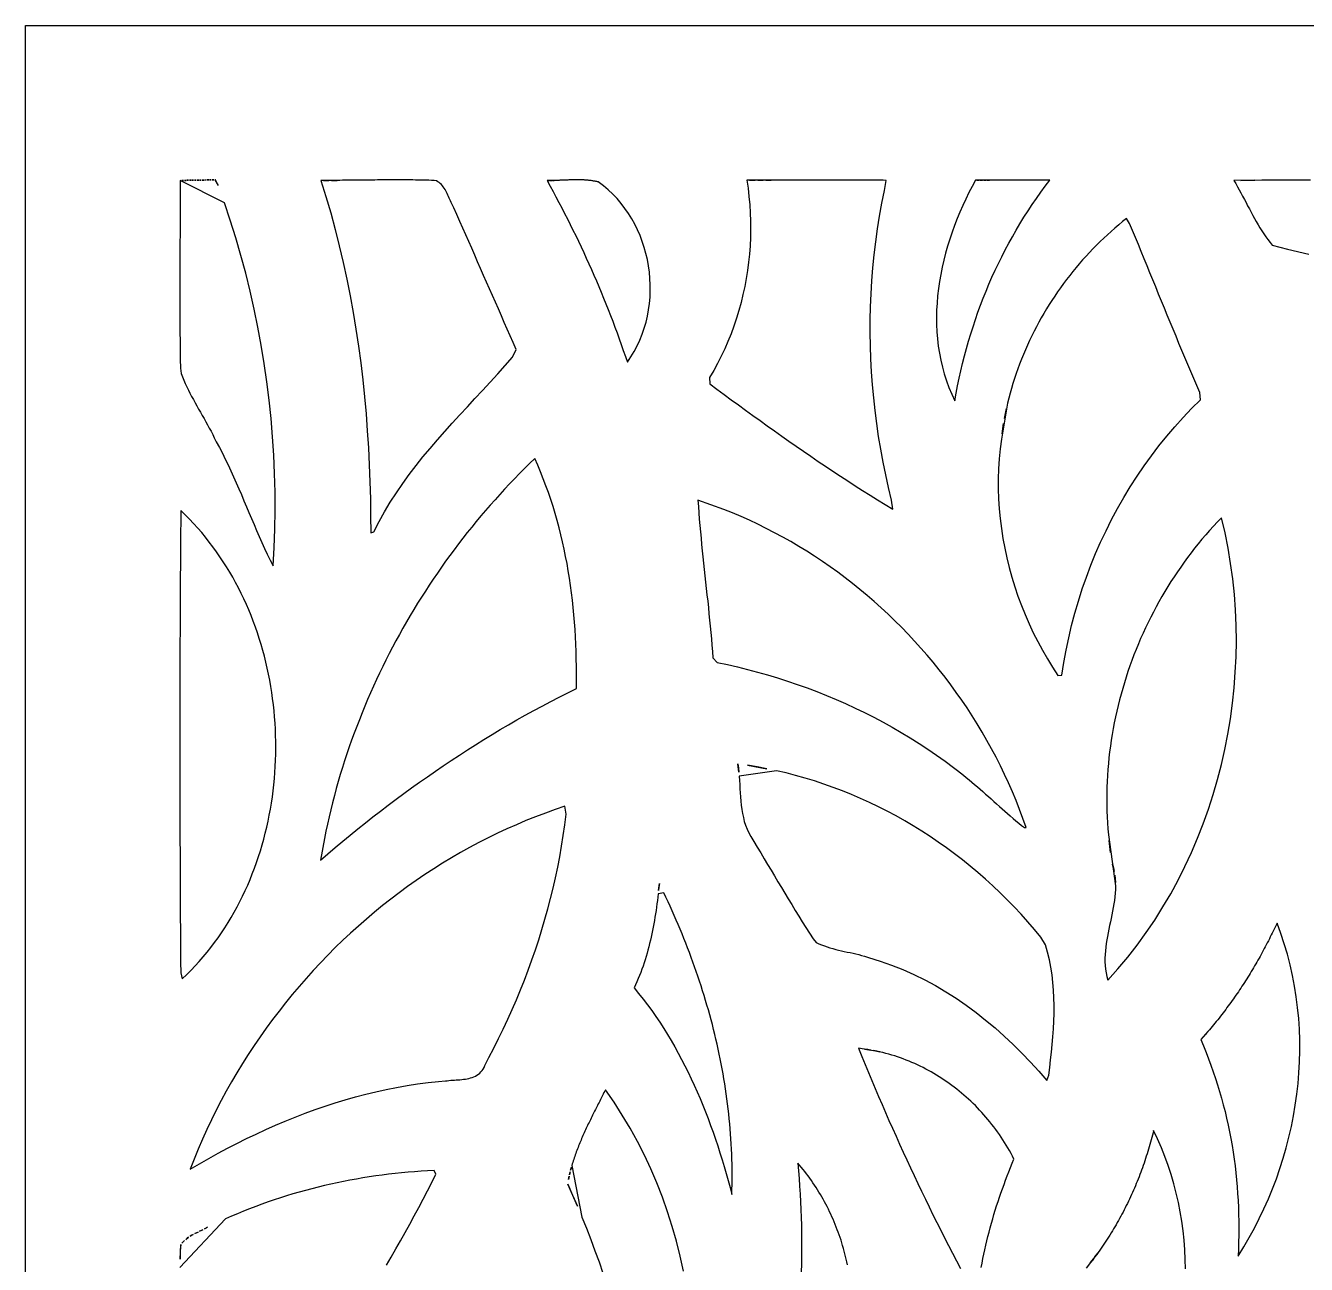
# Model space of a CAD drawing. Header units: metres. Extents: x 0 to 500, y 0 to 1000.
# Drawn here: x 0 to 208.6, y 798.3 to 1000 of the extents above; entities that cross this region are included whole.
import ezdxf

# ---------------------------------------------------------------- set-up
doc = ezdxf.new("R2010")
doc.units = ezdxf.units.M
doc.layers.add('HOLE', color=7, linetype='Continuous')
doc.layers.add('OUTER', color=7, linetype='Continuous')

msp = doc.modelspace()

# ---------------------------------------------------------------- linework, layer by layer
at = {"layer": 'HOLE'}
for points in [[(25.19, 974.79), (25.18, 973.33), (25.18, 971.88), (25.17, 970.43), (25.16, 968.97), (25.15, 967.52), (25.15, 966.06), (25.14, 964.61), (25.13, 963.15), (25.12, 961.7), (25.11, 960.24), (25.11, 958.79), (25.1, 957.33), (25.1, 955.88), (25.1, 954.42), (25.11, 952.97), (25.12, 951.51), (25.13, 950.06), (25.15, 948.6), (25.17, 947.15), (25.19, 945.7), (25.23, 944.24), (25.36, 943.38), (25.56, 942.83), (25.78, 942.28), (26.01, 941.74), (26.25, 941.2), (26.51, 940.67), (26.77, 940.14), (27.04, 939.62), (27.32, 939.1), (27.6, 938.58), (27.89, 938.07), (28.18, 937.56), (28.48, 937.04), (28.77, 936.53), (29.06, 936.02), (29.35, 935.5), (29.64, 934.99), (29.92, 934.47), (30.2, 933.95), (30.47, 933.42), (30.72, 932.89), (31.06, 932.23), (31.56, 931.3), (32.05, 930.36), (32.52, 929.41), (32.98, 928.46), (33.43, 927.5), (33.86, 926.54), (34.29, 925.57), (34.72, 924.6), (35.14, 923.63), (35.55, 922.65), (35.96, 921.67), (36.38, 920.7), (36.79, 919.72), (37.21, 918.75), (37.63, 917.77), (38.05, 916.81), (38.48, 915.84), (38.92, 914.88), (39.37, 913.92), (39.83, 912.97), (40.31, 912.03), (40.48, 915.03), (40.59, 918.03), (40.64, 921.04), (40.63, 924.05), (40.56, 927.05), (40.43, 930.06), (40.24, 933.06), (39.99, 936.05), (39.68, 939.04), (39.31, 942.02), (38.88, 945), (38.39, 947.96), (37.84, 950.91), (37.24, 953.85), (36.57, 956.78), (35.85, 959.69), (35.07, 962.58), (34.23, 965.46), (33.34, 968.32), (32.38, 971.15), (25.19, 974.79)], [(25.73, 974.8), (25.6, 974.79), (25.46, 974.79), (25.73, 974.8)], [(26.14, 974.8), (26.01, 974.8), (25.87, 974.8), (26.14, 974.8)], [(26.55, 974.81), (26.42, 974.81), (26.28, 974.81), (26.55, 974.81)], [(26.96, 974.82), (26.83, 974.81), (26.69, 974.81), (26.96, 974.82)], [(27.37, 974.82), (27.24, 974.82), (27.1, 974.82), (27.37, 974.82)], [(27.79, 974.83), (27.65, 974.83), (27.51, 974.83), (27.79, 974.83)], [(28.2, 974.84), (28.06, 974.84), (27.92, 974.84), (28.2, 974.84)], [(28.61, 974.85), (28.47, 974.85), (28.33, 974.84), (28.61, 974.85)], [(29.02, 974.86), (28.88, 974.85), (28.74, 974.85), (29.02, 974.86)], [(29.43, 974.87), (29.29, 974.86), (29.16, 974.86), (29.43, 974.87)], [(29.84, 974.87), (29.7, 974.87), (29.57, 974.87), (29.84, 974.87)], [(30.25, 974.88), (30.11, 974.88), (29.98, 974.88), (30.25, 974.88)], [(30.66, 974.89), (30.52, 974.89), (30.39, 974.89), (30.66, 974.89)], [(31.37, 973.97), (30.93, 974.9), (30.8, 974.9), (31.37, 973.97)], [(48.09, 974.8), (48.91, 972.16), (49.69, 969.5), (50.42, 966.82), (51.1, 964.14), (51.73, 961.44), (52.31, 958.74), (52.85, 956.02), (53.35, 953.3), (53.8, 950.57), (54.21, 947.83), (54.58, 945.08), (54.91, 942.32), (55.2, 939.57), (55.45, 936.8), (55.66, 934.03), (55.84, 931.26), (55.98, 928.49), (56.09, 925.72), (56.16, 922.94), (56.2, 920.17), (56.21, 917.39), (56.73, 917.59), (57.57, 919.24), (58.46, 920.85), (59.4, 922.41), (60.39, 923.95), (61.42, 925.44), (62.49, 926.91), (63.6, 928.35), (64.73, 929.77), (65.89, 931.16), (67.08, 932.54), (68.28, 933.9), (69.5, 935.26), (70.73, 936.6), (71.96, 937.93), (73.2, 939.27), (74.44, 940.6), (75.67, 941.94), (76.9, 943.28), (78.11, 944.64), (79.3, 946), (79.92, 947.29), (79.44, 948.38), (78.95, 949.48), (78.46, 950.57), (77.97, 951.67), (77.49, 952.76), (77.01, 953.86), (76.52, 954.96), (76.04, 956.05), (75.56, 957.15), (75.07, 958.25), (74.59, 959.34), (74.11, 960.44), (73.63, 961.54), (73.15, 962.64), (72.66, 963.74), (72.18, 964.84), (71.7, 965.93), (71.22, 967.03), (70.73, 968.13), (70.25, 969.23), (69.77, 970.32), (69.65, 970.54), (69.53, 970.76), (69.42, 970.99), (69.31, 971.22), (69.21, 971.46), (69.1, 971.7), (69, 971.93), (68.9, 972.17), (68.79, 972.41), (68.68, 972.64), (68.56, 972.87), (68.44, 973.1), (68.32, 973.32), (68.18, 973.53), (68.04, 973.74), (67.89, 973.93), (67.72, 974.12), (67.55, 974.29), (67.36, 974.45), (67.16, 974.59), (66.94, 974.72), (66.57, 974.77), (66.13, 974.79), (65.69, 974.81), (65.25, 974.82), (64.81, 974.83), (64.37, 974.84), (63.93, 974.85), (63.49, 974.86), (63.05, 974.87), (62.61, 974.87), (62.17, 974.88), (61.73, 974.88), (61.29, 974.88), (60.85, 974.89), (60.41, 974.89), (59.97, 974.89), (59.53, 974.88), (59.09, 974.88), (58.65, 974.88), (58.21, 974.88), (57.77, 974.87), (57.33, 974.87), (56.89, 974.86), (56.45, 974.86), (56.01, 974.85), (55.57, 974.85), (55.13, 974.84), (54.69, 974.84), (54.25, 974.83), (53.81, 974.83), (53.37, 974.82), (52.93, 974.82), (52.49, 974.81), (52.05, 974.81), (51.61, 974.81), (51.17, 974.8), (48.09, 974.8)], [(49.41, 974.8), (48.97, 974.8), (48.53, 974.8), (49.41, 974.8)], [(50.73, 974.8), (50.29, 974.8), (49.85, 974.8), (50.73, 974.8)], [(84.94, 974.76), (85.43, 973.88), (85.91, 972.99), (86.39, 972.11), (86.87, 971.21), (87.34, 970.32), (87.8, 969.42), (88.26, 968.53), (88.71, 967.62), (89.16, 966.72), (89.61, 965.81), (90.04, 964.9), (90.48, 963.99), (90.91, 963.07), (91.33, 962.15), (91.75, 961.23), (92.16, 960.3), (92.56, 959.38), (92.97, 958.45), (93.36, 957.52), (93.75, 956.58), (94.14, 955.65), (94.52, 954.71), (94.89, 953.76), (95.26, 952.82), (95.63, 951.87), (95.98, 950.92), (96.34, 949.97), (96.68, 949.02), (97.03, 948.06), (97.36, 947.1), (97.69, 946.14), (98.02, 945.18), (98.6, 946.05), (99.14, 946.94), (99.62, 947.86), (100.06, 948.79), (100.44, 949.75), (100.78, 950.72), (101.06, 951.71), (101.3, 952.71), (101.48, 953.73), (101.62, 954.74), (101.71, 955.77), (101.76, 956.8), (101.75, 957.82), (101.7, 958.85), (101.61, 959.88), (101.47, 960.89), (101.28, 961.9), (101.05, 962.9), (100.77, 963.89), (100.45, 964.86), (100.08, 965.82), (99.67, 966.75), (99.22, 967.67), (98.73, 968.56), (98.19, 969.42), (97.62, 970.25), (97, 971.06), (96.34, 971.83), (95.64, 972.57), (94.89, 973.26), (94.11, 973.92), (93.29, 974.54), (93.17, 974.57), (93.04, 974.6), (92.91, 974.62), (92.78, 974.65), (92.65, 974.67), (92.52, 974.7), (92.39, 974.72), (92.26, 974.74), (92.13, 974.76), (92, 974.77), (91.87, 974.79), (91.74, 974.8), (91.61, 974.82), (91.48, 974.83), (91.35, 974.84), (91.22, 974.85), (91.09, 974.86), (90.96, 974.87), (90.83, 974.87), (90.7, 974.88), (90.57, 974.88), (90.44, 974.89), (90.31, 974.89), (90.18, 974.89), (90.05, 974.9), (89.92, 974.9), (89.78, 974.9), (89.65, 974.9), (89.52, 974.9), (89.39, 974.89), (89.26, 974.89), (89.13, 974.89), (89, 974.89), (88.87, 974.88), (88.73, 974.88), (88.6, 974.87), (88.47, 974.87), (88.34, 974.86), (88.21, 974.86), (88.08, 974.85), (87.95, 974.85), (87.82, 974.84), (87.68, 974.84), (87.55, 974.83), (87.42, 974.82), (87.29, 974.82), (87.16, 974.81), (87.03, 974.81), (86.9, 974.8), (86.77, 974.8), (86.64, 974.79), (86.51, 974.79), (86.37, 974.78), (86.24, 974.78), (84.94, 974.76)], [(85.33, 974.76), (85.2, 974.76), (85.07, 974.76), (85.33, 974.76)], [(85.72, 974.76), (85.59, 974.76), (85.46, 974.76), (85.72, 974.76)], [(86.11, 974.77), (85.98, 974.77), (85.85, 974.77), (86.11, 974.77)], [(117.47, 974.83), (117.67, 973.51), (117.83, 972.18), (117.95, 970.84), (118.03, 969.5), (118.08, 968.16), (118.09, 966.82), (118.06, 965.48), (118, 964.14), (117.9, 962.81), (117.76, 961.48), (117.59, 960.15), (117.38, 958.82), (117.13, 957.51), (116.85, 956.2), (116.54, 954.9), (116.18, 953.62), (115.79, 952.34), (115.37, 951.08), (114.91, 949.83), (114.41, 948.59), (113.88, 947.38), (113.31, 946.18), (112.71, 944.99), (112.08, 943.83), (111.4, 942.69), (111.45, 941.67), (112.61, 940.81), (113.78, 939.95), (114.94, 939.09), (116.11, 938.24), (117.28, 937.38), (118.45, 936.53), (119.63, 935.69), (120.8, 934.85), (121.98, 934.01), (123.16, 933.17), (124.34, 932.34), (125.53, 931.51), (126.72, 930.69), (127.91, 929.87), (129.1, 929.05), (130.3, 928.25), (131.5, 927.44), (132.71, 926.65), (133.91, 925.86), (135.13, 925.07), (136.34, 924.3), (137.56, 923.53), (138.78, 922.76), (140.01, 922.01), (141.25, 921.26), (141.06, 922.75), (140.56, 924.8), (140.1, 926.87), (139.67, 928.94), (139.29, 931.02), (138.94, 933.11), (138.63, 935.21), (138.36, 937.31), (138.14, 939.41), (137.95, 941.52), (137.8, 943.64), (137.69, 945.75), (137.62, 947.87), (137.59, 949.99), (137.59, 952.11), (137.64, 954.23), (137.73, 956.35), (137.86, 958.46), (138.03, 960.58), (138.24, 962.69), (138.49, 964.79), (138.78, 966.89), (139.11, 968.98), (139.48, 971.07), (139.89, 973.15), (140.15, 974.8), (139.71, 974.81), (139.26, 974.81), (138.82, 974.82), (138.37, 974.82), (137.93, 974.82), (137.48, 974.83), (137.04, 974.83), (136.59, 974.83), (136.15, 974.84), (135.7, 974.84), (135.26, 974.84), (134.81, 974.84), (134.37, 974.85), (133.92, 974.85), (133.48, 974.85), (133.04, 974.85), (132.59, 974.85), (132.15, 974.85), (131.7, 974.86), (131.26, 974.86), (130.81, 974.86), (130.37, 974.86), (129.92, 974.86), (129.48, 974.86), (129.03, 974.86), (128.59, 974.86), (128.14, 974.86), (127.7, 974.86), (127.25, 974.86), (126.81, 974.86), (126.36, 974.86), (125.92, 974.86), (125.47, 974.85), (125.03, 974.85), (124.58, 974.85), (124.14, 974.85), (123.7, 974.85), (123.25, 974.85), (122.81, 974.85), (122.36, 974.85), (121.92, 974.85), (117.47, 974.83)], [(118.81, 974.83), (118.36, 974.83), (117.92, 974.83), (118.81, 974.83)], [(120.14, 974.84), (119.7, 974.84), (119.25, 974.84), (120.14, 974.84)], [(121.47, 974.84), (121.03, 974.84), (120.58, 974.84), (121.47, 974.84)], [(154.74, 974.83), (154.19, 973.83), (153.66, 972.81), (153.15, 971.77), (152.65, 970.72), (152.18, 969.65), (151.73, 968.57), (151.31, 967.47), (150.9, 966.36), (150.53, 965.24), (150.18, 964.11), (149.86, 962.97), (149.56, 961.82), (149.3, 960.66), (149.07, 959.5), (148.87, 958.34), (148.7, 957.17), (148.56, 956), (148.47, 954.83), (148.4, 953.66), (148.38, 952.48), (148.39, 951.32), (148.44, 950.15), (148.54, 948.99), (148.67, 947.83), (148.85, 946.68), (149.07, 945.54), (149.34, 944.41), (149.65, 943.29), (150.01, 942.17), (150.41, 941.07), (150.87, 939.99), (151.38, 938.91), (151.59, 940.14), (151.82, 941.37), (152.07, 942.59), (152.34, 943.8), (152.63, 945.01), (152.93, 946.21), (153.25, 947.41), (153.59, 948.61), (153.94, 949.79), (154.32, 950.97), (154.71, 952.15), (155.12, 953.32), (155.54, 954.48), (155.98, 955.63), (156.44, 956.77), (156.92, 957.91), (157.41, 959.04), (157.92, 960.16), (158.45, 961.27), (159, 962.38), (159.56, 963.47), (160.14, 964.56), (160.73, 965.63), (161.35, 966.7), (161.97, 967.75), (162.62, 968.79), (163.28, 969.83), (163.96, 970.85), (164.66, 971.86), (165.37, 972.86), (166.1, 973.84), (166.84, 974.82), (166.65, 974.82), (166.46, 974.82), (166.28, 974.82), (166.09, 974.82), (165.9, 974.82), (165.71, 974.82), (165.52, 974.82), (165.33, 974.82), (165.14, 974.83), (164.95, 974.83), (164.76, 974.83), (164.57, 974.83), (164.39, 974.83), (164.2, 974.83), (164.01, 974.83), (163.82, 974.83), (163.63, 974.83), (163.44, 974.83), (163.25, 974.83), (163.06, 974.83), (162.87, 974.83), (162.68, 974.83), (162.49, 974.83), (162.31, 974.83), (162.12, 974.83), (161.93, 974.83), (161.74, 974.83), (161.55, 974.83), (161.36, 974.83), (161.17, 974.83), (160.98, 974.83), (160.79, 974.83), (160.6, 974.83), (160.41, 974.83), (160.22, 974.83), (160.03, 974.83), (159.85, 974.83), (159.66, 974.83), (159.47, 974.83), (159.28, 974.83), (159.09, 974.83), (158.9, 974.83), (158.71, 974.83), (158.52, 974.83), (158.33, 974.83), (158.14, 974.83), (157.95, 974.83), (157.76, 974.83), (157.58, 974.83), (157.39, 974.83), (157.2, 974.83), (154.74, 974.83)], [(155.31, 974.83), (155.12, 974.83), (154.93, 974.83), (155.31, 974.83)], [(155.87, 974.83), (155.68, 974.83), (155.5, 974.83), (155.87, 974.83)], [(156.44, 974.83), (156.25, 974.83), (156.06, 974.83), (156.44, 974.83)], [(157.01, 974.83), (156.82, 974.83), (156.63, 974.83), (157.01, 974.83)], [(200.23, 974.81), (199.1, 974.8), (197.97, 974.79), (200.23, 974.81)], [(158.94, 932.69), (158.74, 931.07), (158.58, 929.45), (158.48, 927.83), (158.44, 926.2), (158.44, 924.57), (158.49, 922.95), (158.59, 921.33), (158.75, 919.72), (158.95, 918.11), (159.19, 916.5), (159.49, 914.91), (159.83, 913.32), (160.21, 911.75), (160.65, 910.19), (161.12, 908.64), (161.64, 907.11), (162.2, 905.59), (162.81, 904.09), (163.45, 902.61), (164.14, 901.15), (164.86, 899.72), (165.63, 898.3), (166.44, 896.91), (167.28, 895.54), (168.16, 894.21), (168.81, 894.24), (169.13, 896.28), (169.49, 898.31), (169.91, 900.34), (170.39, 902.34), (170.91, 904.34), (171.49, 906.31), (172.11, 908.27), (172.79, 910.21), (173.52, 912.13), (174.29, 914.03), (175.11, 915.91), (175.99, 917.76), (176.9, 919.59), (177.87, 921.39), (178.88, 923.16), (179.94, 924.9), (181.04, 926.62), (182.18, 928.3), (183.37, 929.95), (184.6, 931.56), (185.87, 933.14), (187.18, 934.68), (188.54, 936.18), (189.93, 937.65), (191.37, 939.07), (191.26, 940.26), (190.77, 941.4), (190.28, 942.54), (189.8, 943.68), (189.31, 944.82), (188.83, 945.97), (188.35, 947.11), (187.87, 948.26), (187.4, 949.41), (186.92, 950.55), (186.45, 951.7), (185.97, 952.85), (185.5, 954), (185.03, 955.15), (184.56, 956.3), (184.09, 957.45), (183.62, 958.6), (183.15, 959.75), (182.67, 960.9), (182.2, 962.05), (181.73, 963.2), (181.26, 964.34), (180.78, 965.49), (180.31, 966.64), (179.83, 967.79), (179.32, 968.6), (178.69, 968.09), (178.06, 967.57), (177.43, 967.04), (176.82, 966.5), (176.21, 965.95), (175.61, 965.4), (175.02, 964.83), (174.43, 964.25), (173.86, 963.66), (173.29, 963.07), (172.73, 962.46), (172.18, 961.85), (171.64, 961.23), (171.1, 960.6), (170.58, 959.96), (170.07, 959.31), (169.56, 958.66), (169.06, 957.99), (168.58, 957.32), (168.1, 956.65), (167.63, 955.96), (167.18, 955.27), (166.73, 954.57), (166.29, 953.86), (165.87, 953.15), (165.45, 952.43), (165.05, 951.71), (164.65, 950.97), (164.27, 950.23), (163.9, 949.49), (163.54, 948.74), (163.19, 947.98), (162.86, 947.22), (162.53, 946.45), (162.22, 945.68), (161.92, 944.9), (161.63, 944.12), (161.35, 943.33), (161.09, 942.53), (160.83, 941.74), (160.6, 940.93), (160.37, 940.13), (160.16, 939.32), (159.96, 938.5), (158.94, 932.69)], [(159.77, 937.68), (159.6, 936.86), (159.44, 936.03), (159.77, 937.68)], [(159.29, 935.2), (159.16, 934.37), (159.05, 933.53), (159.29, 935.2)], [(48.04, 864.14), (49.24, 865.17), (50.44, 866.19), (51.66, 867.2), (52.88, 868.21), (54.1, 869.2), (55.34, 870.18), (56.58, 871.16), (57.82, 872.12), (59.08, 873.08), (60.34, 874.03), (61.61, 874.96), (62.88, 875.89), (64.16, 876.8), (65.45, 877.71), (66.74, 878.6), (68.04, 879.49), (69.34, 880.36), (70.66, 881.22), (71.98, 882.07), (73.3, 882.91), (74.63, 883.74), (75.97, 884.56), (77.32, 885.37), (78.67, 886.16), (80.03, 886.94), (81.39, 887.71), (82.76, 888.47), (84.14, 889.21), (85.53, 889.94), (86.92, 890.66), (88.31, 891.37), (89.72, 892.06), (89.73, 893.26), (89.73, 894.46), (89.72, 895.66), (89.7, 896.87), (89.67, 898.07), (89.62, 899.27), (89.56, 900.47), (89.49, 901.68), (89.4, 902.88), (89.3, 904.08), (89.19, 905.27), (89.06, 906.47), (88.92, 907.66), (88.76, 908.85), (88.58, 910.04), (88.39, 911.23), (88.19, 912.41), (87.96, 913.58), (87.72, 914.76), (87.47, 915.93), (87.19, 917.09), (86.9, 918.25), (86.59, 919.41), (86.26, 920.56), (85.91, 921.7), (85.55, 922.84), (85.16, 923.97), (84.75, 925.09), (84.33, 926.21), (83.88, 927.32), (83.41, 928.42), (82.92, 929.51), (82.09, 928.7), (81.26, 927.89), (80.44, 927.06), (79.63, 926.23), (78.82, 925.39), (78.03, 924.54), (77.24, 923.68), (76.46, 922.81), (75.68, 921.94), (74.92, 921.06), (74.16, 920.17), (73.41, 919.27), (72.67, 918.36), (71.94, 917.45), (71.22, 916.53), (70.51, 915.6), (69.8, 914.67), (69.1, 913.73), (68.42, 912.78), (67.74, 911.82), (67.07, 910.86), (66.41, 909.89), (65.76, 908.91), (65.12, 907.93), (64.48, 906.94), (63.86, 905.94), (63.25, 904.94), (62.64, 903.93), (62.05, 902.91), (61.46, 901.89), (60.89, 900.86), (60.33, 899.83), (59.77, 898.79), (59.23, 897.74), (58.69, 896.69), (58.17, 895.64), (57.66, 894.57), (57.15, 893.51), (56.66, 892.43), (56.18, 891.36), (55.71, 890.27), (55.25, 889.18), (54.8, 888.09), (54.36, 886.99), (53.93, 885.89), (53.52, 884.78), (53.11, 883.67), (52.72, 882.55), (52.34, 881.43), (51.97, 880.31), (51.61, 879.18), (51.26, 878.04), (50.93, 876.9), (50.6, 875.76), (50.29, 874.62), (49.99, 873.47), (49.7, 872.31), (49.43, 871.16), (49.17, 869.99), (48.91, 868.83), (48.68, 867.66), (48.04, 864.14)], [(109.51, 922.73), (109.58, 921.7), (109.66, 920.67), (109.74, 919.64), (109.83, 918.61), (109.92, 917.59), (110.02, 916.56), (110.12, 915.53), (110.22, 914.5), (110.33, 913.48), (110.44, 912.45), (110.55, 911.43), (110.66, 910.4), (110.77, 909.38), (110.88, 908.35), (110.99, 907.32), (111.1, 906.3), (111.21, 905.27), (111.31, 904.25), (111.42, 903.22), (111.52, 902.19), (111.61, 901.17), (111.7, 900.14), (111.79, 899.11), (111.87, 898.09), (111.95, 897.06), (112.66, 896.31), (114.31, 895.96), (115.95, 895.58), (117.59, 895.17), (119.23, 894.74), (120.86, 894.28), (122.48, 893.79), (124.09, 893.27), (125.69, 892.73), (127.29, 892.16), (128.88, 891.56), (130.45, 890.93), (132.02, 890.28), (133.57, 889.6), (135.12, 888.88), (136.65, 888.15), (138.16, 887.38), (139.67, 886.58), (141.16, 885.76), (142.64, 884.91), (144.1, 884.03), (145.55, 883.12), (146.98, 882.19), (148.39, 881.22), (149.79, 880.23), (151.17, 879.21), (151.82, 878.71), (152.29, 878.35), (152.76, 877.98), (153.22, 877.6), (153.68, 877.22), (154.13, 876.84), (154.59, 876.45), (155.04, 876.06), (155.49, 875.66), (155.93, 875.27), (156.38, 874.87), (156.83, 874.48), (157.27, 874.08), (157.72, 873.68), (158.16, 873.28), (158.61, 872.88), (159.05, 872.49), (159.5, 872.09), (159.95, 871.7), (160.4, 871.31), (160.86, 870.92), (161.31, 870.54), (161.77, 870.16), (162.24, 869.78), (162.7, 869.41), (162.98, 869.42), (162.46, 870.9), (161.91, 872.36), (161.33, 873.81), (160.73, 875.25), (160.11, 876.68), (159.45, 878.09), (158.78, 879.5), (158.07, 880.88), (157.35, 882.26), (156.6, 883.61), (155.82, 884.96), (155.02, 886.29), (154.2, 887.6), (153.36, 888.9), (152.49, 890.18), (151.6, 891.44), (150.69, 892.69), (149.76, 893.92), (148.81, 895.13), (147.84, 896.33), (146.85, 897.51), (145.83, 898.66), (144.8, 899.8), (143.75, 900.92), (142.68, 902.03), (141.59, 903.11), (140.49, 904.17), (139.36, 905.21), (138.22, 906.23), (137.07, 907.23), (135.89, 908.21), (134.7, 909.16), (133.5, 910.09), (132.28, 911.01), (131.04, 911.89), (129.79, 912.76), (128.52, 913.6), (127.24, 914.42), (125.95, 915.21), (124.64, 915.98), (123.33, 916.72), (121.99, 917.44), (120.65, 918.14), (119.29, 918.81), (117.93, 919.45), (116.55, 920.06), (115.16, 920.65), (113.76, 921.21), (109.51, 922.73)], [(25.28, 921.03), (25.26, 919.24), (25.25, 917.44), (25.23, 915.65), (25.22, 913.86), (25.21, 912.07), (25.2, 910.28), (25.19, 908.49), (25.18, 906.69), (25.17, 904.9), (25.16, 903.11), (25.15, 901.32), (25.14, 899.53), (25.14, 897.74), (25.13, 895.94), (25.13, 894.15), (25.12, 892.36), (25.12, 890.57), (25.12, 888.78), (25.12, 886.98), (25.11, 885.19), (25.11, 883.4), (25.11, 881.61), (25.12, 879.81), (25.12, 878.02), (25.12, 876.23), (25.12, 874.44), (25.13, 872.65), (25.13, 870.85), (25.14, 869.06), (25.14, 867.27), (25.15, 865.48), (25.16, 863.68), (25.17, 861.89), (25.17, 860.1), (25.18, 858.31), (25.19, 856.51), (25.2, 854.72), (25.22, 852.93), (25.23, 851.14), (25.24, 849.34), (25.25, 847.55), (25.27, 845.76), (25.52, 844.79), (26.24, 845.48), (26.94, 846.18), (27.62, 846.9), (28.28, 847.63), (28.93, 848.37), (29.56, 849.13), (30.17, 849.9), (30.76, 850.69), (31.34, 851.49), (31.9, 852.29), (32.44, 853.11), (32.97, 853.95), (33.48, 854.79), (33.97, 855.64), (34.44, 856.51), (34.9, 857.38), (35.34, 858.27), (35.76, 859.16), (36.17, 860.06), (36.56, 860.97), (36.93, 861.89), (37.28, 862.81), (37.62, 863.75), (37.94, 864.69), (38.24, 865.64), (38.52, 866.59), (38.79, 867.55), (39.04, 868.51), (39.28, 869.48), (39.49, 870.46), (39.69, 871.44), (39.88, 872.42), (40.04, 873.41), (40.19, 874.4), (40.32, 875.4), (40.43, 876.39), (40.53, 877.39), (40.61, 878.39), (40.67, 879.39), (40.72, 880.4), (40.75, 881.4), (40.76, 882.41), (40.76, 883.41), (40.73, 884.42), (40.69, 885.42), (40.64, 886.43), (40.56, 887.43), (40.47, 888.43), (40.37, 889.43), (40.24, 890.43), (40.1, 891.42), (39.94, 892.41), (39.77, 893.4), (39.58, 894.38), (39.37, 895.36), (39.14, 896.34), (38.9, 897.31), (38.64, 898.27), (38.37, 899.23), (38.07, 900.19), (37.76, 901.13), (37.44, 902.07), (37.09, 903.01), (36.73, 903.93), (36.35, 904.85), (35.96, 905.76), (35.55, 906.66), (35.12, 907.56), (34.67, 908.44), (34.21, 909.31), (33.74, 910.18), (33.24, 911.03), (32.73, 911.87), (32.2, 912.71), (31.65, 913.53), (31.09, 914.33), (30.51, 915.13), (29.92, 915.92), (29.3, 916.69), (28.68, 917.45), (28.03, 918.19), (27.37, 918.92), (26.69, 919.64), (25.99, 920.34), (25.28, 921.03)], [(177.53, 859.91), (177.52, 859.32), (177.48, 858.74), (177.42, 858.15), (177.35, 857.56), (177.26, 856.98), (177.16, 856.39), (177.05, 855.81), (176.93, 855.22), (176.81, 854.64), (176.69, 854.05), (176.56, 853.47), (176.44, 852.88), (176.32, 852.29), (176.21, 851.7), (176.11, 851.12), (176.02, 850.53), (175.94, 849.94), (175.88, 849.34), (175.84, 848.75), (175.82, 848.16), (175.82, 847.56), (175.85, 846.96), (175.91, 846.36), (176, 845.76), (176.12, 845.16), (176.27, 844.55), (177.93, 846.41), (179.53, 848.32), (181.06, 850.29), (182.53, 852.31), (183.93, 854.37), (185.26, 856.49), (186.52, 858.65), (187.72, 860.85), (188.84, 863.09), (189.9, 865.37), (190.89, 867.69), (191.81, 870.03), (192.66, 872.41), (193.44, 874.81), (194.14, 877.24), (194.78, 879.69), (195.34, 882.16), (195.83, 884.64), (196.25, 887.14), (196.59, 889.66), (196.86, 892.18), (197.05, 894.71), (197.17, 897.24), (197.22, 899.78), (197.19, 902.32), (197.08, 904.85), (196.89, 907.38), (196.63, 909.9), (196.29, 912.41), (195.87, 914.91), (195.38, 917.39), (194.8, 919.86), (194.14, 919.18), (193.5, 918.49), (192.86, 917.79), (192.24, 917.08), (191.62, 916.36), (191.02, 915.63), (190.42, 914.89), (189.84, 914.14), (189.27, 913.38), (188.7, 912.62), (188.15, 911.84), (187.61, 911.06), (187.08, 910.27), (186.56, 909.47), (186.06, 908.66), (185.56, 907.85), (185.08, 907.03), (184.61, 906.2), (184.15, 905.36), (183.7, 904.52), (183.26, 903.67), (182.84, 902.81), (182.42, 901.95), (182.02, 901.08), (181.63, 900.2), (181.26, 899.32), (180.89, 898.44), (180.54, 897.54), (180.2, 896.65), (179.88, 895.75), (179.56, 894.84), (179.26, 893.93), (178.98, 893.01), (178.7, 892.09), (178.44, 891.17), (178.19, 890.24), (177.96, 889.31), (177.74, 888.37), (177.53, 887.43), (177.34, 886.49), (177.16, 885.55), (176.99, 884.6), (176.84, 883.65), (176.7, 882.7), (176.58, 881.74), (176.47, 880.79), (176.37, 879.83), (176.29, 878.87), (176.23, 877.91), (176.18, 876.95), (176.14, 875.98), (176.12, 875.02), (176.11, 874.06), (176.12, 873.09), (176.14, 872.12), (176.18, 871.16), (176.23, 870.19), (176.3, 869.23), (176.39, 868.26), (177.53, 859.91)], [(116.01, 879.78), (116.1, 879.12), (116.17, 878.46), (116.01, 879.78)], [(116.23, 877.79), (116.28, 877.11), (116.32, 876.43), (116.36, 875.75), (116.4, 875.08), (116.45, 874.4), (116.5, 873.72), (116.57, 873.05), (116.66, 872.38), (116.77, 871.73), (116.91, 871.07), (117.07, 870.43), (117.27, 869.8), (117.51, 869.18), (117.79, 868.58), (118.12, 867.99), (118.62, 867.16), (119.18, 866.22), (119.74, 865.29), (120.3, 864.35), (120.86, 863.41), (121.42, 862.48), (121.98, 861.54), (122.54, 860.61), (123.1, 859.67), (123.67, 858.74), (124.23, 857.81), (124.8, 856.87), (125.37, 855.94), (125.94, 855.02), (126.51, 854.09), (127.09, 853.17), (127.67, 852.24), (128.26, 851.33), (128.78, 850.71), (129.21, 850.5), (129.66, 850.31), (130.11, 850.14), (130.56, 849.98), (131.02, 849.84), (131.48, 849.71), (131.95, 849.59), (132.42, 849.48), (132.89, 849.37), (133.36, 849.27), (133.84, 849.16), (134.31, 849.06), (134.78, 848.95), (135.25, 848.84), (135.72, 848.73), (136.18, 848.6), (136.65, 848.46), (137.31, 848.26), (139.2, 847.68), (141.06, 847.03), (142.89, 846.3), (144.69, 845.5), (146.46, 844.63), (148.2, 843.69), (149.9, 842.68), (151.57, 841.62), (153.21, 840.49), (154.81, 839.32), (156.38, 838.08), (157.91, 836.8), (159.41, 835.48), (160.87, 834.11), (162.3, 832.7), (163.69, 831.25), (165.05, 829.76), (166.36, 828.25), (166.68, 829.09), (166.83, 830.34), (166.97, 831.59), (167.11, 832.84), (167.23, 834.1), (167.34, 835.37), (167.42, 836.63), (167.49, 837.9), (167.52, 839.16), (167.53, 840.43), (167.5, 841.69), (167.44, 842.94), (167.34, 844.19), (167.2, 845.44), (167.01, 846.67), (166.76, 847.9), (166.47, 849.11), (166.12, 850.32), (165.37, 851.56), (164.32, 852.83), (163.25, 854.08), (162.15, 855.3), (161.04, 856.5), (159.89, 857.67), (158.73, 858.82), (157.54, 859.94), (156.33, 861.04), (155.11, 862.11), (153.86, 863.15), (152.59, 864.17), (151.3, 865.16), (149.99, 866.13), (148.67, 867.06), (147.32, 867.97), (145.96, 868.85), (144.59, 869.7), (143.2, 870.52), (141.79, 871.31), (140.36, 872.07), (138.93, 872.8), (137.48, 873.5), (136.01, 874.16), (134.53, 874.8), (133.04, 875.4), (131.54, 875.97), (130.03, 876.51), (128.51, 877.01), (126.98, 877.48), (125.43, 877.91), (123.88, 878.31), (122.32, 878.68), (116.23, 877.79)], [(120.76, 879.01), (119.18, 879.3), (117.6, 879.56), (120.76, 879.01)], [(26.81, 813.8), (28.31, 814.68), (29.82, 815.54), (31.34, 816.38), (32.88, 817.2), (34.42, 818), (35.98, 818.77), (37.55, 819.52), (39.12, 820.25), (40.71, 820.96), (42.3, 821.63), (43.91, 822.28), (45.52, 822.91), (47.15, 823.5), (48.78, 824.07), (50.42, 824.6), (52.07, 825.1), (53.73, 825.57), (55.4, 826.01), (57.07, 826.41), (58.75, 826.78), (60.44, 827.11), (62.14, 827.41), (63.84, 827.67), (65.55, 827.89), (67.27, 828.07), (68.41, 828.17), (68.68, 828.21), (68.96, 828.24), (69.25, 828.27), (69.54, 828.29), (69.84, 828.31), (70.14, 828.33), (70.44, 828.35), (70.74, 828.37), (71.04, 828.4), (71.34, 828.43), (71.63, 828.47), (71.92, 828.52), (72.21, 828.58), (72.49, 828.65), (72.76, 828.74), (73.02, 828.84), (73.28, 828.96), (73.52, 829.09), (73.75, 829.25), (73.97, 829.43), (74.17, 829.63), (74.36, 829.85), (74.53, 830.1), (74.68, 830.38), (74.81, 830.69), (75.48, 831.97), (76.28, 833.51), (77.05, 835.06), (77.81, 836.62), (78.54, 838.2), (79.25, 839.78), (79.94, 841.38), (80.61, 842.98), (81.25, 844.6), (81.87, 846.23), (82.47, 847.86), (83.04, 849.51), (83.58, 851.16), (84.11, 852.82), (84.6, 854.49), (85.07, 856.17), (85.51, 857.86), (85.93, 859.56), (86.32, 861.26), (86.67, 862.97), (87, 864.68), (87.31, 866.4), (87.58, 868.13), (87.82, 869.87), (88.03, 871.61), (87.85, 872.9), (86.25, 872.36), (84.66, 871.79), (83.07, 871.18), (81.5, 870.55), (79.94, 869.89), (78.39, 869.2), (76.86, 868.49), (75.33, 867.74), (73.82, 866.97), (72.32, 866.17), (70.84, 865.34), (69.37, 864.48), (67.91, 863.6), (66.47, 862.69), (65.04, 861.76), (63.63, 860.8), (62.23, 859.81), (60.85, 858.8), (59.49, 857.77), (58.15, 856.71), (56.82, 855.63), (55.5, 854.52), (54.21, 853.39), (52.94, 852.24), (51.68, 851.07), (50.44, 849.87), (49.22, 848.65), (48.03, 847.41), (46.85, 846.15), (45.69, 844.87), (44.56, 843.57), (43.44, 842.25), (42.35, 840.91), (41.28, 839.55), (40.23, 838.17), (39.2, 836.77), (38.2, 835.35), (37.22, 833.92), (36.27, 832.47), (35.33, 831), (34.43, 829.51), (33.55, 828.01), (32.69, 826.49), (31.86, 824.96), (31.06, 823.41), (30.28, 821.84), (29.53, 820.26), (28.81, 818.67), (28.11, 817.06), (27.45, 815.43), (26.81, 813.8)], [(176.49, 867.3), (176.6, 866.34), (176.73, 865.38), (176.49, 867.3)], [(177.04, 863.46), (177.21, 862.86), (177.33, 862.27), (177.04, 863.46)], [(177.43, 861.68), (177.49, 861.09), (177.53, 860.5), (177.43, 861.68)], [(103.23, 860.29), (103.17, 859.74), (103.11, 859.2), (103.23, 860.29)], [(103.05, 858.65), (102.98, 858.1), (102.92, 857.56), (102.84, 857.01), (102.77, 856.47), (102.69, 855.92), (102.61, 855.38), (102.52, 854.84), (102.43, 854.29), (102.33, 853.75), (102.23, 853.21), (102.13, 852.68), (102.01, 852.14), (101.9, 851.6), (101.78, 851.07), (101.65, 850.54), (101.51, 850.01), (101.37, 849.48), (101.23, 848.95), (101.07, 848.43), (100.91, 847.91), (100.74, 847.39), (100.57, 846.87), (100.39, 846.35), (100.2, 845.84), (100, 845.33), (99.79, 844.82), (99.58, 844.32), (99.35, 843.82), (99.12, 843.32), (99.86, 842.42), (100.59, 841.5), (101.29, 840.57), (101.98, 839.63), (102.65, 838.67), (103.3, 837.71), (103.94, 836.73), (104.55, 835.74), (105.15, 834.74), (105.74, 833.73), (106.31, 832.71), (106.86, 831.68), (107.4, 830.64), (107.92, 829.59), (108.43, 828.53), (108.92, 827.47), (109.4, 826.4), (109.86, 825.32), (110.31, 824.23), (110.75, 823.14), (111.17, 822.04), (111.58, 820.93), (111.98, 819.82), (112.37, 818.71), (112.74, 817.59), (113.1, 816.47), (113.45, 815.34), (113.79, 814.21), (114.12, 813.07), (114.44, 811.94), (114.74, 810.8), (115.04, 809.66), (115.06, 810.48), (115.08, 811.31), (115.09, 812.13), (115.09, 812.96), (115.08, 813.78), (115.07, 814.61), (115.05, 815.43), (115.02, 816.26), (114.98, 817.08), (114.94, 817.9), (114.89, 818.72), (114.83, 819.54), (114.77, 820.36), (114.69, 821.18), (114.62, 822), (114.53, 822.82), (114.44, 823.63), (114.34, 824.45), (114.23, 825.26), (114.12, 826.08), (114, 826.89), (113.87, 827.7), (113.74, 828.51), (113.6, 829.32), (113.46, 830.13), (113.3, 830.94), (113.14, 831.74), (112.98, 832.55), (112.81, 833.35), (112.63, 834.15), (112.45, 834.95), (112.26, 835.75), (112.06, 836.54), (111.86, 837.34), (111.65, 838.13), (111.44, 838.93), (111.22, 839.72), (110.99, 840.5), (110.76, 841.29), (110.52, 842.08), (110.28, 842.86), (110.03, 843.64), (109.78, 844.42), (109.52, 845.2), (109.25, 845.97), (108.98, 846.75), (108.7, 847.52), (108.42, 848.29), (108.14, 849.06), (107.84, 849.82), (107.55, 850.59), (107.24, 851.35), (106.94, 852.11), (106.62, 852.86), (106.31, 853.62), (105.98, 854.37), (105.66, 855.12), (105.32, 855.86), (104.99, 856.61), (104.64, 857.35), (104.3, 858.09), (103.95, 858.82), (103.05, 858.65)], [(191.42, 834.9), (191.86, 833.86), (192.29, 832.82), (192.69, 831.77), (193.08, 830.72), (193.46, 829.65), (193.82, 828.59), (194.16, 827.52), (194.49, 826.44), (194.8, 825.36), (195.09, 824.27), (195.37, 823.18), (195.63, 822.08), (195.87, 820.99), (196.1, 819.88), (196.31, 818.78), (196.51, 817.67), (196.69, 816.55), (196.85, 815.44), (197, 814.32), (197.13, 813.2), (197.25, 812.07), (197.35, 810.95), (197.43, 809.82), (197.5, 808.7), (197.56, 807.57), (197.59, 806.44), (197.61, 805.31), (197.62, 804.17), (197.61, 803.04), (197.58, 801.91), (197.54, 800.78), (197.49, 799.65), (198.42, 801.14), (199.3, 802.65), (200.15, 804.19), (200.95, 805.76), (201.71, 807.35), (202.43, 808.96), (203.1, 810.59), (203.73, 812.24), (204.31, 813.91), (204.85, 815.6), (205.34, 817.3), (205.78, 819.02), (206.18, 820.75), (206.52, 822.49), (206.82, 824.23), (207.07, 825.99), (207.27, 827.75), (207.41, 829.51), (207.51, 831.28), (207.55, 833.05), (207.55, 834.82), (207.49, 836.59), (207.37, 838.36), (207.2, 840.12), (206.98, 841.87), (206.7, 843.62), (206.37, 845.36), (205.98, 847.09), (205.53, 848.81), (205.03, 850.51), (204.46, 852.2), (203.84, 853.87), (203.69, 853.55), (203.54, 853.22), (203.38, 852.9), (203.23, 852.58), (203.07, 852.25), (202.91, 851.93), (202.75, 851.61), (202.59, 851.29), (202.43, 850.97), (202.26, 850.65), (202.1, 850.34), (201.93, 850.02), (201.76, 849.71), (201.59, 849.39), (201.42, 849.08), (201.25, 848.76), (201.08, 848.45), (200.91, 848.14), (200.73, 847.83), (200.55, 847.52), (200.37, 847.21), (200.19, 846.91), (200.01, 846.6), (199.83, 846.29), (199.65, 845.99), (199.46, 845.68), (199.28, 845.38), (199.09, 845.08), (198.9, 844.78), (198.71, 844.48), (198.52, 844.18), (198.32, 843.88), (198.13, 843.58), (197.93, 843.29), (197.74, 842.99), (197.54, 842.7), (197.34, 842.41), (197.14, 842.11), (196.94, 841.82), (196.73, 841.53), (196.53, 841.24), (196.32, 840.96), (196.11, 840.67), (195.9, 840.38), (195.69, 840.1), (195.48, 839.81), (195.27, 839.53), (195.05, 839.25), (194.83, 838.97), (194.62, 838.69), (194.4, 838.41), (194.18, 838.13), (193.95, 837.86), (193.73, 837.58), (193.51, 837.31), (193.28, 837.04), (193.05, 836.77), (192.82, 836.49), (192.59, 836.23), (191.42, 834.9)], [(192.36, 835.96), (192.13, 835.69), (191.89, 835.42), (192.36, 835.96)], [(137.68, 833.2), (137.19, 833.28), (136.69, 833.36), (137.68, 833.2)], [(139.15, 832.9), (138.66, 833.01), (138.17, 833.11), (139.15, 832.9)], [(88.91, 814.15), (88.84, 813.9), (88.77, 813.65), (88.91, 814.15)], [(88.54, 812.64), (88.49, 812.38), (88.44, 812.13), (88.54, 812.64)], [(88.71, 813.39), (88.65, 813.14), (88.59, 812.89), (88.71, 813.39)], [(88.31, 811.36), (89.1, 809.58), (89.87, 807.78), (88.31, 811.36)], [(28.08, 803.57), (27.82, 803.44), (27.56, 803.3), (28.08, 803.57)], [(28.87, 803.95), (28.61, 803.82), (28.34, 803.69), (28.87, 803.95)], [(29.64, 804.34), (29.39, 804.2), (29.13, 804.07), (29.64, 804.34)], [(25.26, 801.53), (25.19, 800.5), (25.16, 799.15), (25.26, 801.53)], [(25.86, 802.19), (25.65, 801.98), (25.45, 801.77), (25.86, 802.19)], [(26.55, 802.72), (26.31, 802.55), (26.09, 802.37), (26.55, 802.72)], [(27.3, 803.17), (27.05, 803.03), (26.8, 802.88), (27.3, 803.17)], [(173.94, 799.2), (173.71, 798.89), (173.47, 798.58), (173.94, 799.2)], [(174.64, 800.15), (174.41, 799.83), (174.18, 799.52), (174.64, 800.15)]]:
    msp.add_lwpolyline(points, close=True, dxfattribs=at)
for points in [[(209.29, 974.84), (208.16, 974.84), (207.03, 974.83), (205.89, 974.83), (204.76, 974.83), (203.63, 974.82), (202.5, 974.82), (201.36, 974.81), (196.83, 974.79), (196.83, 974.79), (197.12, 974.28), (197.41, 973.77), (197.69, 973.26), (197.97, 972.75), (198.24, 972.23), (198.52, 971.71), (198.79, 971.19), (199.06, 970.67), (199.34, 970.15), (199.61, 969.63), (199.89, 969.11), (200.18, 968.6), (200.46, 968.09), (200.76, 967.59), (201.06, 967.09), (201.37, 966.59), (201.69, 966.1), (202.02, 965.62), (202.35, 965.15), (202.7, 964.69), (203.07, 964.24), (205.54, 963.6), (209.05, 962.78)], [(155.66, 797.78), (155.8, 798.51), (155.94, 799.23), (156.09, 799.96), (156.24, 800.68), (156.41, 801.4), (156.58, 802.12), (156.75, 802.84), (156.94, 803.56), (157.13, 804.27), (157.32, 804.99), (157.53, 805.7), (157.74, 806.41), (157.95, 807.11), (158.17, 807.82), (158.4, 808.52), (158.63, 809.23), (158.87, 809.92), (159.12, 810.62), (159.37, 811.32), (159.63, 812.01), (159.89, 812.7), (160.16, 813.39), (160.43, 814.08), (160.71, 814.76), (160.99, 815.44), (160.75, 815.91), (160.51, 816.37), (160.26, 816.82), (160, 817.27), (159.74, 817.71), (159.47, 818.15), (159.19, 818.59), (158.91, 819.02), (158.62, 819.44), (158.32, 819.86), (158.02, 820.28), (157.71, 820.69), (157.4, 821.09), (157.08, 821.49), (156.76, 821.89), (156.43, 822.28), (156.09, 822.66), (155.75, 823.04), (155.4, 823.42), (155.05, 823.78), (154.7, 824.15), (154.34, 824.5), (153.97, 824.85), (153.6, 825.2), (153.22, 825.54), (152.84, 825.87), (152.46, 826.2), (152.07, 826.52), (151.67, 826.83), (151.27, 827.14), (150.87, 827.45), (150.46, 827.74), (150.05, 828.03), (149.64, 828.31), (149.22, 828.59), (148.79, 828.86), (148.37, 829.13), (147.93, 829.38), (147.5, 829.63), (147.06, 829.88), (146.62, 830.11), (146.18, 830.34), (145.73, 830.56), (145.28, 830.78), (144.82, 830.99), (144.36, 831.19), (143.9, 831.38), (143.44, 831.57), (142.97, 831.75), (142.5, 831.92), (142.03, 832.08), (141.56, 832.24), (141.08, 832.38), (140.6, 832.52), (140.12, 832.66), (139.64, 832.78), (135.69, 833.49), (135.69, 833.49), (136.22, 832.17), (136.76, 830.86), (137.3, 829.56), (137.84, 828.25), (138.39, 826.95), (138.94, 825.64), (139.5, 824.34), (140.06, 823.05), (140.63, 821.75), (141.2, 820.46), (141.78, 819.17), (142.36, 817.88), (142.94, 816.59), (143.53, 815.31), (144.13, 814.03), (144.73, 812.75), (145.33, 811.47), (145.94, 810.2), (146.56, 808.93), (147.17, 807.66), (147.8, 806.39), (148.42, 805.13), (149.06, 803.87), (149.69, 802.61), (150.33, 801.35), (150.98, 800.1), (151.63, 798.85), (152.28, 797.6)], [(107.17, 797.2), (106.63, 799.65), (106.02, 802.08), (105.34, 804.49), (104.57, 806.87), (103.74, 809.23), (102.83, 811.55), (101.84, 813.84), (100.79, 816.1), (99.66, 818.32), (98.46, 820.49), (97.19, 822.62), (95.85, 824.7), (94.44, 826.73), (94.33, 826.5), (94.21, 826.27), (94.1, 826.04), (93.98, 825.81), (93.86, 825.58), (93.75, 825.35), (93.63, 825.12), (93.51, 824.89), (93.4, 824.66), (93.28, 824.43), (93.16, 824.19), (93.05, 823.96), (92.93, 823.73), (92.81, 823.5), (92.69, 823.26), (92.58, 823.03), (92.46, 822.8), (92.34, 822.57), (92.23, 822.33), (92.11, 822.1), (92, 821.86), (91.88, 821.63), (91.77, 821.39), (91.66, 821.16), (91.54, 820.92), (91.43, 820.69), (91.32, 820.45), (91.21, 820.22), (91.1, 819.98), (90.99, 819.74), (90.89, 819.5), (90.78, 819.27), (90.67, 819.03), (90.57, 818.79), (90.47, 818.55), (90.37, 818.31), (90.27, 818.07), (90.17, 817.83), (90.07, 817.59), (89.98, 817.34), (89.88, 817.1), (89.79, 816.86), (89.7, 816.61), (89.61, 816.37), (89.53, 816.13), (89.44, 815.88), (89.36, 815.63), (89.28, 815.39), (89.2, 815.14), (89.12, 814.89), (89.05, 814.65), (88.98, 814.4), (90.62, 805.98), (90.62, 805.98), (91.35, 804.17), (92.05, 802.35), (92.74, 800.52), (93.41, 798.69), (94.05, 796.84)], [(188.92, 797.55), (188.9, 799.11), (188.83, 800.67), (188.72, 802.22), (188.55, 803.77), (188.34, 805.32), (188.09, 806.86), (187.78, 808.39), (187.44, 809.91), (187.04, 811.42), (186.6, 812.92), (186.12, 814.39), (185.59, 815.86), (185.01, 817.3), (184.4, 818.72), (183.73, 820.12), (183.64, 819.73), (183.54, 819.35), (183.44, 818.96), (183.34, 818.58), (183.23, 818.19), (183.13, 817.81), (183.02, 817.43), (182.91, 817.05), (182.79, 816.67), (182.67, 816.29), (182.55, 815.91), (182.43, 815.53), (182.31, 815.16), (182.18, 814.78), (182.05, 814.41), (181.92, 814.03), (181.78, 813.66), (181.64, 813.29), (181.5, 812.92), (181.36, 812.55), (181.22, 812.19), (181.07, 811.82), (180.92, 811.45), (180.77, 811.09), (180.61, 810.73), (180.46, 810.37), (180.3, 810.01), (180.14, 809.65), (179.97, 809.29), (179.81, 808.93), (179.64, 808.58), (179.47, 808.22), (179.29, 807.87), (179.12, 807.52), (178.94, 807.17), (178.76, 806.82), (178.57, 806.47), (178.39, 806.13), (178.2, 805.78), (178.01, 805.44), (177.82, 805.1), (177.62, 804.76), (177.42, 804.42), (177.22, 804.08), (177.02, 803.74), (176.82, 803.41), (176.61, 803.08), (176.4, 802.75), (176.19, 802.42), (175.97, 802.09), (175.76, 801.76), (175.54, 801.43), (175.32, 801.11), (175.1, 800.79), (174.87, 800.47), (172.73, 797.66)], [(133.85, 798.25), (133.76, 798.69), (133.66, 799.14), (133.55, 799.59), (133.45, 800.03), (133.33, 800.47), (133.21, 800.91), (133.08, 801.35), (132.95, 801.79), (132.82, 802.23), (132.68, 802.66), (132.53, 803.09), (132.38, 803.52), (132.22, 803.95), (132.05, 804.38), (131.89, 804.8), (131.71, 805.22), (131.53, 805.64), (131.35, 806.06), (131.16, 806.47), (130.97, 806.88), (130.77, 807.29), (130.56, 807.7), (130.35, 808.1), (130.14, 808.5), (129.92, 808.9), (129.7, 809.29), (129.47, 809.68), (129.23, 810.07), (129, 810.46), (128.75, 810.84), (128.5, 811.22), (128.25, 811.59), (127.99, 811.96), (127.73, 812.33), (127.46, 812.7), (127.19, 813.06), (126.91, 813.41), (126.63, 813.77), (126.35, 814.12), (125.76, 814.8), (125.76, 814.8), (125.87, 813.54), (125.98, 812.28), (126.07, 811.01), (126.15, 809.75), (126.22, 808.48), (126.28, 807.22), (126.33, 805.95), (126.37, 804.68), (126.39, 803.42), (126.4, 802.15), (126.4, 800.88), (126.39, 799.62), (126.36, 798.35), (126.33, 797.09)], [(58.8, 798.15), (59.56, 799.48), (60.32, 800.81), (61.08, 802.15), (61.83, 803.49), (62.57, 804.84), (63.3, 806.19), (64.03, 807.54), (64.75, 808.9), (65.45, 810.26), (66.15, 811.64), (66.84, 813.01), (66.53, 813.58), (65.47, 813.53), (64.41, 813.46), (63.35, 813.39), (62.3, 813.3), (61.24, 813.2), (60.18, 813.09), (59.13, 812.97), (58.08, 812.84), (57.02, 812.69), (55.97, 812.54), (54.93, 812.37), (53.88, 812.19), (52.83, 812), (51.79, 811.8), (50.75, 811.59), (49.71, 811.36), (48.68, 811.13), (47.64, 810.88), (46.61, 810.62), (45.59, 810.34), (44.56, 810.06), (43.54, 809.76), (42.52, 809.46), (41.51, 809.13), (40.5, 808.8), (39.49, 808.46), (38.48, 808.1), (37.48, 807.73), (36.49, 807.35), (35.5, 806.96), (34.51, 806.55), (33.53, 806.13), (32.55, 805.7), (25.14, 797.79)]]:
    msp.add_lwpolyline(points, dxfattribs=at)
at = {"layer": 'OUTER'}
msp.add_lwpolyline([(0, 792.8), (0, 816.58), (0, 839.33), (0, 860.95), (0, 881.36), (0, 900.46), (0, 918.17), (0, 934.39), (0, 949.04), (0, 962.02), (0, 973.25), (0, 982.64), (0, 990.1), (0, 1000), (0, 1000), (2.23, 1000), (8.68, 1000), (18.99, 1000), (32.81, 1000), (49.77, 1000), (69.52, 1000), (91.71, 1000), (115.97, 1000), (141.94, 1000), (169.28, 1000), (197.61, 1000), (226.59, 1000)], dxfattribs=at)

doc.saveas('drawing.dxf')
